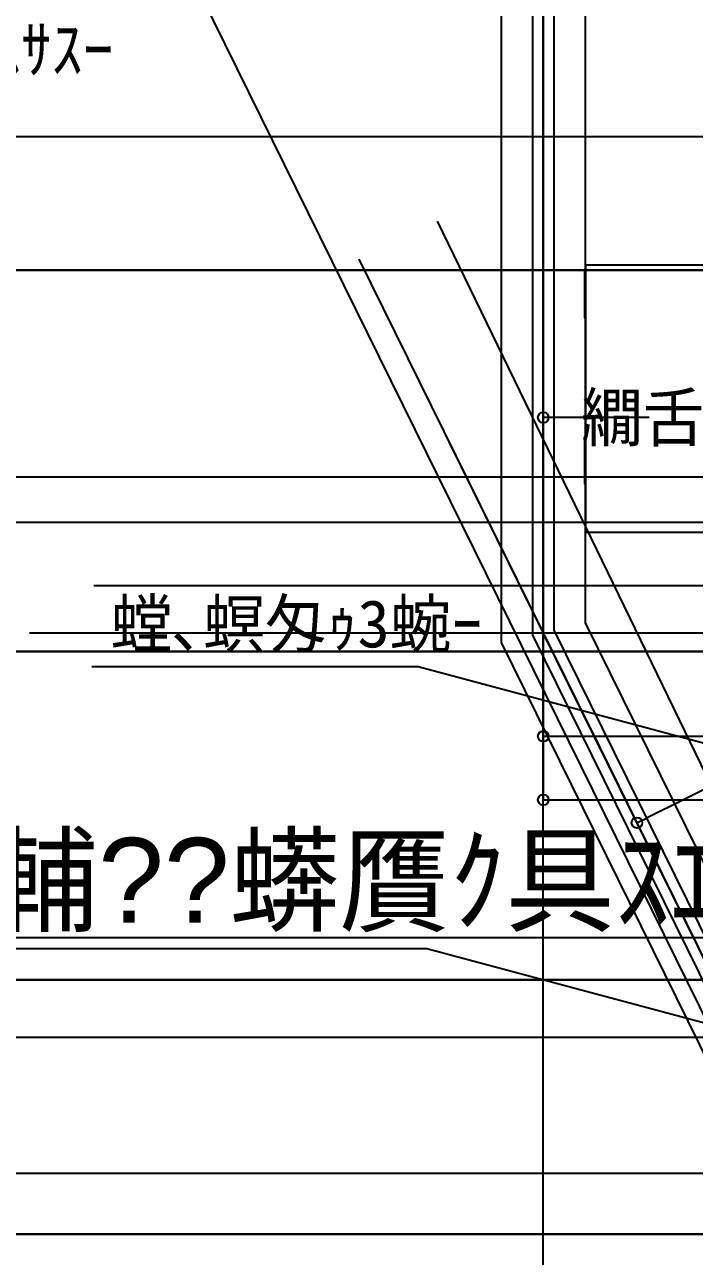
# Model space of a CAD drawing. Header units: metres. Extents: x 10908 to 27249, y 7268 to 22901.
# Drawn here: x 13790 to 15371, y 15502 to 18410 of the extents above; entities that cross this region are included whole.
import ezdxf

# ---------------------------------------------------------------- set-up
doc = ezdxf.new("R2010")
doc.units = ezdxf.units.M

msp = doc.modelspace()

# ---------------------------------------------------------------- linework, layer by layer
at = {"layer": '繝繝ｼ繧ｿ 001_1F'}
for p, q in [((26390, 17830.005), (11375, 17830.005)), ((15014.70625630324, 16980.03521913482), (15014.70625630324, 16730.03521913482)), ((15014.70625630324, 16980.03521913482), (15014.70625630324, 16980.03521913482)), ((14719.079485368697, 16894.29936014649), (13949.079485368697, 16894.29936014649)), ((15578.302091080324, 16664.071356827586), (14719.079485368697, 16894.29936014649)), ((15927.82456072432, 16867.14406502413), (15258.30061876812, 16537.02539426065)), ((15014.70625630324, 16829.99999999998), (15014.70625630324, 16579.99999999998)), ((15014.70625630324, 16829.99999999998), (15014.70625630324, 16829.99999999998)), ((15125.32045729547, 16750.19499025104), (15235.8780829129, 16525.9696316989)), ((15125.32045729547, 16750.19499025104), (15125.32045729547, 16750.19499025104)), ((15014.70625630324, 16730.03521913482), (15039.70625630324, 16730.03521913482)), ((15039.70625630324, 16730.03521913482), (15899.70625630324, 16730.03521913482)), ((15014.70625630324, 16579.99999999998), (15039.70625630324, 16579.99999999998)), ((15039.70625630324, 16579.99999999998), (17479.70625630324, 16579.99999999998)), ((15235.8780829129, 16525.9696316989), (15258.300618768113, 16537.025394260643)), ((15235.8780829129, 16525.9696316989), (15235.8780829129, 16525.9696316989)), ((14739.545881092212, 16228.484697087772), (12239.545881092212, 16228.484697087772)), ((16217.720294157669, 15832.409056834687), (14739.545881092212, 16228.484697087772)), ((17322.27889370944, 16155.005), (11602.5, 16155.005)), ((26390, 15555.005), (11602.5, 15555.005))]:
    msp.add_line(p, q, dxfattribs=at)
for centre in [(15014.70625630324, 16730.03521913482), (15014.70625630324, 16579.99999999998), (15235.8780829129, 16525.9696316989)]:
    msp.add_circle(centre, 12.5, dxfattribs=at)
at = {"layer": '繝繝ｼ繧ｿ 001_2F'}
for p, q in [((15014.70125630326, 9798.747707500259), (15014.70125630326, 21845)), ((16584.91621436763, 13789.93830527258), (14793.54004941593, 17423.08401227233)), ((15014.70125630326, 16980.04021913484), (15014.70125630326, 16730.04021913484)), ((15014.70125630326, 16980.04021913484), (15014.70125630326, 16980.04021913484)), ((26367.5, 16930.005), (11375, 16930.005)), ((15927.81956072434, 16867.14906502416), (15258.29561876814, 16537.03039426067)), ((15014.70125630326, 16830.005), (15014.70125630326, 16580.005)), ((15014.70125630326, 16830.005), (15014.70125630326, 16830.005)), ((15125.3154572955, 16750.19999025107), (15235.87308291293, 16525.97463169893)), ((15125.3154572955, 16750.19999025107), (15125.3154572955, 16750.19999025107)), ((15014.70125630326, 16730.04021913484), (15039.70125630326, 16730.04021913484)), ((15039.70125630326, 16730.04021913484), (15899.70125630326, 16730.04021913484)), ((15014.70125630326, 16580.005), (15039.70125630326, 16580.005)), ((15039.70125630326, 16580.005), (17479.70125630326, 16580.005)), ((15235.87308291293, 16525.97463169893), (15258.295618768145, 16537.030394260673)), ((15235.87308291293, 16525.97463169893), (15235.87308291293, 16525.97463169893))]:
    msp.add_line(p, q, dxfattribs=at)
for centre in [(15014.70125630326, 16730.04021913484), (15014.70125630326, 16580.005), (15235.87308291293, 16525.97463169893)]:
    msp.add_circle(centre, 12.5, dxfattribs=at)
at = {"layer": '繝繝ｼ繧ｿ 001_R'}
for p in [(15014.70125630326, 20930.005), (16478.63258843096, 14005.49543216254)]:
    msp.add_line(p, (15014.70125630326, 16974.54009108017), dxfattribs=at)
at = {"layer": '繧ｫ繧ｿ繝ｭ繧ｰ驛ｨ蜩(陦帷函險ｭ蛯)_1F'}
for p, q in [((15114.500486785919, 17830.846220781703), (15112.219486785918, 17829.102220781704)), ((15112.21948678592, 17829.1022207817), (15112.21948678592, 17717.1022207817)), ((15114.508486785919, 17840.5902207817), (15114.500486785919, 17839.722220781703)), ((15114.500486785919, 17839.722220781703), (15114.500486785919, 17830.846220781703)), ((15114.500486785919, 17830.846220781703), (15114.500486785919, 17715.359220781702)), ((15114.715486785919, 17841.2662207817), (15114.508486785919, 17840.5902207817)), ((15115.17148678592, 17841.703220781703), (15114.715486785919, 17841.2662207817)), ((15115.87748678592, 17841.9022207817), (15115.17148678592, 17841.7032207817)), ((15116.78148678592, 17841.9102207817), (15115.87748678592, 17841.9022207817)), ((15842.21948678592, 17841.9102207817), (15116.78148678592, 17841.9102207817)), ((15112.21948678592, 17717.1022207817), (15114.500486785919, 17715.359220781702)), ((15114.500486785919, 17715.359220781702), (15114.500486785919, 17439.153220781704)), ((15114.500486785919, 17439.1532207817), (15112.219486785918, 17437.4102207817)), ((15112.21948678592, 17437.4102207817), (15112.21948678592, 17325.4102207817)), ((15114.500486785919, 17439.1532207817), (15114.500486785919, 17323.6672207817)), ((15112.21948678592, 17325.4102207817), (15114.500486785919, 17323.667220781703)), ((15114.500486785919, 17323.667220781703), (15114.500486785919, 17214.097220781703)), ((15114.500486785919, 17214.097220781703), (15114.508486785919, 17213.230220781705)), ((15114.508486785919, 17213.2302207817), (15114.715486785919, 17212.5542207817)), ((15114.715486785919, 17212.5542207817), (15115.17148678592, 17212.1172207817)), ((15115.17148678592, 17212.1172207817), (15115.87748678592, 17211.9182207817)), ((15115.87748678592, 17211.918220781703), (15116.78148678592, 17211.9102207817)), ((15116.78148678592, 17211.9102207817), (15842.21948678592, 17211.9102207817))]:
    msp.add_line(p, q, dxfattribs=at)
at = {"layer": '蟒ｺ蜈ｷ(驥大ｱ樊虻)_2F'}
for p, q in [((15014.70125630326, 17507.505), (15014.70125630326, 19147.505)), ((15014.70125630326, 17482.505), (15014.70125630326, 17507.505)), ((15264.70125630326, 17482.505), (15014.70125630326, 17482.505)), ((15264.70125630326, 17482.505), (15264.70125630326, 17482.505))]:
    msp.add_line(p, q, dxfattribs=at)
msp.add_circle((15014.70125630326, 17482.505), 12.5, dxfattribs=at)
at = {"layer": '謇区村_2F'}
for p, q in [((14915.701256303257, 16951.459914664607), (14915.701256303257, 21029.004999999997)), ((14989.701256303257, 16968.711763702515), (14989.701256303257, 20955.004999999997)), ((15039.701256303257, 20905.004999999997), (15039.701256303257, 16980.36841845786)), ((15113.701256303257, 20831.004999999997), (15113.701256303257, 16997.620267495768)), ((15039.701256303257, 16980.36841845786), (16490.0710827, 14038.82827103863)), ((15113.701256303257, 16997.620267495768), (16523.92902573647, 14137.493474111609)), ((16433.336151125382, 13873.49739021364), (14915.701256303257, 16951.459914664607)), ((16467.194094161845, 13972.162593286619), (14989.701256303257, 16968.711763702515))]:
    msp.add_line(p, q, dxfattribs=at)
at = {"layer": '騾壹ｊ闃ｯ_1F'}
for p, q in [((15014.73125630323, 10010.000000000018), (15014.731256303256, 22205.005000000023)), ((13514.73125630325, 18145.55237087715), (24358.08125630325, 18145.55237087713)), ((18614.056256303244, 10010.00000000003), (14765.11593808532, 17945.95941900599)), ((18480.5739514174, 9945.367695083825), (14580.063214861804, 17856.10782906165)), ((13514.73125630325, 17830.00500000002), (24358.08125630325, 17830.004999999997)), ((13514.72611564788, 17342.37613402064), (24358.07611564788, 17342.37613402062)), ((13514.731256303245, 17235.55237087738), (24358.081256303234, 17235.552370877358)), ((13953.36333333331, 17085.56055555557), (24358.081256303238, 17085.56055555555)), ((13801.696666666643, 16974.54009108022), (24358.081256303238, 16974.540091080198)), ((13514.73125630324, 16930.00500000002), (24358.08125630324, 16930.004999999997)), ((13514.73125630324, 16255.030068942831), (24358.08125630324, 16255.03006894281)), ((13514.73125630324, 16155.00500000002), (24358.08125630324, 16155.004999999997)), ((13514.731256303248, 16020.00500000001), (24358.08125630325, 16020.004999999988)), ((13514.731256303237, 15698.97254796713), (24358.081256303238, 15698.972547967109)), ((13514.731256303237, 15555.00500000002), (24358.081256303238, 15555.004999999997))]:
    msp.add_line(p, q, dxfattribs=at)
at = {"layer": '騾壹ｊ闃ｯ_2F'}
for p, q in [((15014.73125630323, 10010.000000000018), (15014.731256303256, 22205.005000000023)), ((13514.73125630325, 18145.55237087715), (24358.08125630325, 18145.55237087713)), ((18614.056256303244, 10010.00000000003), (14765.11593808532, 17945.95941900599)), ((18480.5739514174, 9945.367695083825), (14580.063214861804, 17856.10782906165)), ((13514.73125630325, 17830.00500000002), (24358.08125630325, 17830.004999999997)), ((13514.72611564788, 17342.37613402064), (24358.07611564788, 17342.37613402062)), ((13514.731256303245, 17235.55237087738), (24358.081256303234, 17235.552370877358)), ((13953.36333333331, 17085.56055555557), (24358.081256303238, 17085.56055555555)), ((13801.696666666643, 16974.54009108022), (24358.081256303238, 16974.540091080198)), ((13514.73125630324, 16930.00500000002), (24358.08125630324, 16930.004999999997)), ((13514.73125630324, 16255.030068942831), (24358.08125630324, 16255.03006894281)), ((13514.73125630324, 16155.00500000002), (24358.08125630324, 16155.004999999997)), ((13514.731256303248, 16020.00500000001), (24358.08125630325, 16020.004999999988)), ((13514.731256303237, 15698.97254796713), (24358.081256303238, 15698.972547967109)), ((13514.731256303237, 15555.00500000002), (24358.081256303238, 15555.004999999997))]:
    msp.add_line(p, q, dxfattribs=at)
at = {"layer": '騾壹ｊ闃ｯ_R'}
for p, q in [((15014.73125630323, 10010.000000000018), (15014.731256303256, 22205.005000000023)), ((13514.73125630325, 18145.55237087715), (24358.08125630325, 18145.55237087713)), ((18614.056256303244, 10010.00000000003), (14765.11593808532, 17945.95941900599)), ((18480.5739514174, 9945.367695083825), (14580.063214861804, 17856.10782906165)), ((13514.73125630325, 17830.00500000002), (24358.08125630325, 17830.004999999997)), ((13514.72611564788, 17342.37613402064), (24358.07611564788, 17342.37613402062)), ((13514.731256303245, 17235.55237087738), (24358.081256303234, 17235.552370877358)), ((13953.36333333331, 17085.56055555557), (24358.081256303238, 17085.56055555555)), ((13801.696666666643, 16974.54009108022), (24358.081256303238, 16974.540091080198)), ((13514.73125630324, 16930.00500000002), (24358.08125630324, 16930.004999999997)), ((13514.73125630324, 16255.030068942831), (24358.08125630324, 16255.03006894281)), ((13514.73125630324, 16155.00500000002), (24358.08125630324, 16155.004999999997)), ((13514.731256303248, 16020.00500000001), (24358.08125630325, 16020.004999999988)), ((13514.731256303237, 15698.97254796713), (24358.081256303238, 15698.972547967109)), ((13514.731256303237, 15555.00500000002), (24358.081256303238, 15555.004999999997))]:
    msp.add_line(p, q, dxfattribs=at)
at = {"layer": '驛ｨ螻_1F'}
msp.add_line((12701.665, 21530.005), (19069.784235563995, 8614.624347396693), dxfattribs=at)
at = {"layer": '驛ｨ螻_2F'}
msp.add_line((12701.665, 21530.005000000012), (19069.784235563995, 8614.624347396702), dxfattribs=at)

# ---------------------------------------------------------------- texts
at = {"layer": '繝繝ｼ繧ｿ 001_1F'}
for s, height, p in [('螳､螟匁ｩ3蜿ｰ', 112, (13993.633693196633, 16939.766285243404)), ('迚ｩ蜈･蟇ｸ豕輔\x80\x80蠎贋ｸ具ｽｴｽｱｽｺｾ', 200, (12273.668051906268, 16290.032777617971))]:
    msp.add_text(s, height=height, dxfattribs=at).set_placement(p)
at = {"layer": '繝繝ｼ繧ｿ 001_2F'}
msp.add_text('讓ｹ閼ゑｽｽｾ搾ｾ滂ｽｰｽｻｽｰ', height=112, dxfattribs=at).set_placement((12470.863448793298, 18295.4624))
at = {"layer": '繝舌Ν繧ｳ繝九ｼ_2F'}
msp.add_text('繝舌Ν繧ｳ繝九ｼ', height=112, dxfattribs=at).set_placement((15104.31470509656, 17426.54545495732))

doc.saveas('drawing.dxf')
